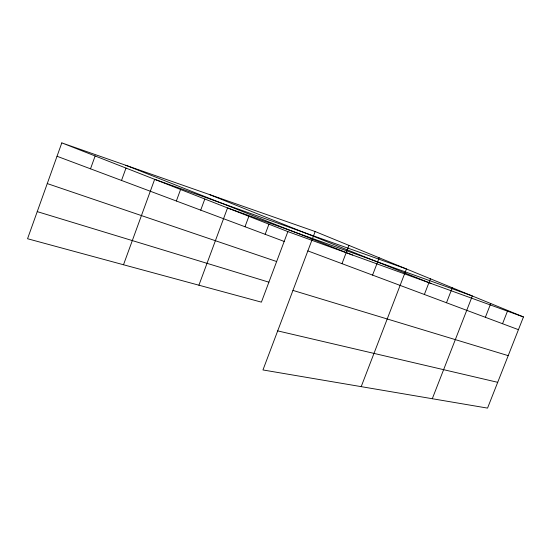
<?xml version="1.0" encoding="UTF-8"?>
<svg xmlns="http://www.w3.org/2000/svg" width="551" height="551" viewBox="0 0 551 551"><rect width="100%" height="100%" fill="white"/><g stroke="black" fill="none" stroke-linecap="round" stroke-linejoin="round"><path stroke-width="0.83" d="M61.808 142.888L27.55 238.735L261.401 302.148L287.87 231.613L61.808 142.888L315.158 231.53L523.45 316.949L487.545 408.112L262.958 369.955L315.158 231.53M90.509 168.82L95.137 155.967M121.516 180.446L126 168.083M123.5 264.755L154.652 179.33L406.438 268.964L361.201 386.644M176.354 201.005L180.576 189.503M200.716 210.145L204.814 199.014M198.911 285.204L227.535 207.934L472.331 295.983L432.294 398.724M244.988 226.743L248.873 216.309M265.162 234.313L268.943 224.188M341.999 263.667L348.941 245.388M372.572 275.107L379.191 257.792M424.366 294.475L430.421 278.799M446.482 302.754L452.295 287.774M485.362 317.293L490.748 303.539M502.546 323.719L507.733 310.502M277.69 330.882L497.705 382.318M292.96 290.405L508.208 355.65M37.241 211.625L268.895 282.174M47.262 183.579L276.643 261.532M287.87 231.613L523.45 316.949M57.028 156.264L284.178 241.441M307.857 250.898L518.443 329.67M125.8 165.279L352.523 255.037M209.29 194.489L431.399 283.607"/></g></svg>
